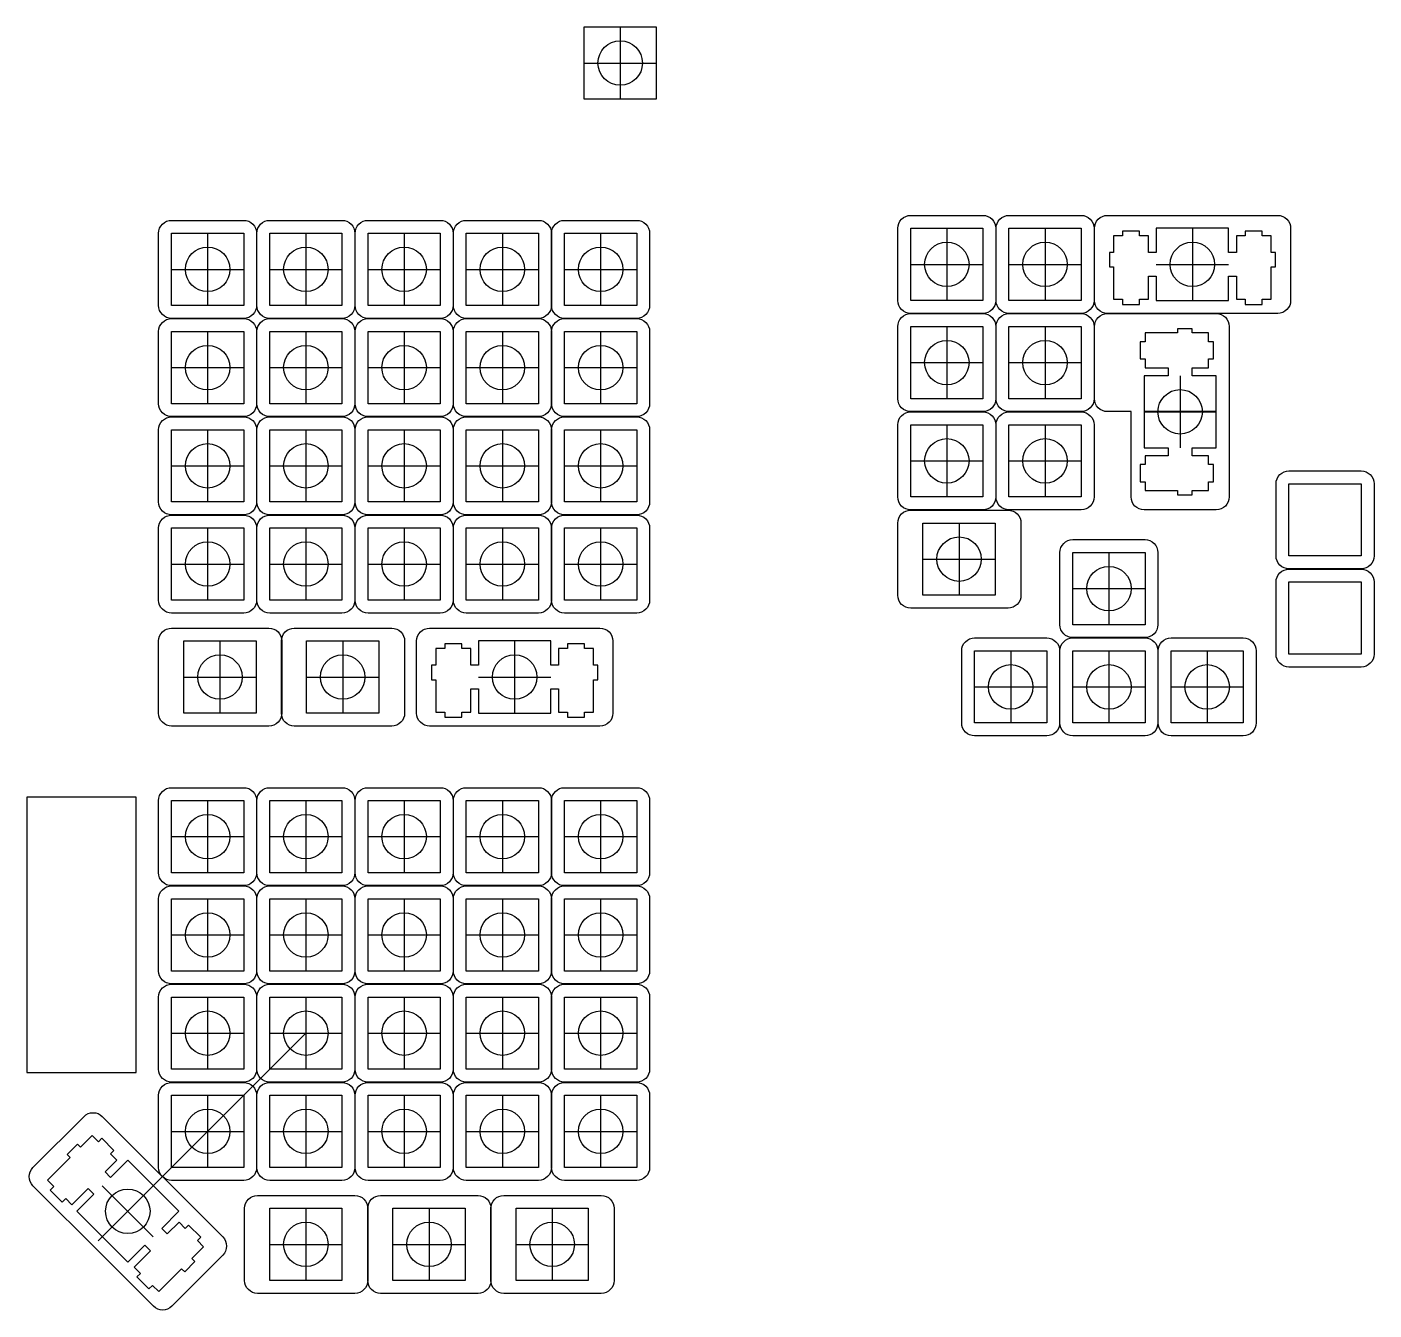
# Model space of a CAD drawing. Header units: millimetres. Extents: x -449 to 264, y -662 to 324.
# Drawn here: x -65 to 196.2, y -461.8 to -213 of the extents above; entities that cross this region are included whole.
import ezdxf

# ---------------------------------------------------------------- set-up
doc = ezdxf.new("R2010")
doc.units = ezdxf.units.MM
doc.layers.get('0').update_dxf_attribs({"color": 4, "lineweight": 25, "true_color": 0x00ffff})
for name, color, linetype, lineweight, true_color in [('keycap', 56, 'Continuous', 25, 0x808000), ('livello 1', 1, 'Continuous', 25, 0xff0000), ('livello 2', 3, 'Continuous', 25, 0x00ff00), ('livello 3', 6, 'Continuous', 25, 0xff00ff)]:
    doc.layers.add(name, color=color, linetype=linetype, lineweight=lineweight, true_color=true_color)

msp = doc.modelspace()

# ---------------------------------------------------------------- linework, layer by layer
at = {"color": 0}
for p, q in [((43, -213), (57, -213)), ((43, -227), (43, -213)), ((57, -213), (57, -227)), ((57, -227), (43, -227)), ((-37, -253), (-23, -253)), ((-37, -267), (-37, -253)), ((-23, -253), (-23, -267)), ((-17.95, -253), (-3.95, -253)), ((-17.95, -267), (-17.95, -253)), ((-3.95, -253), (-3.95, -267)), ((1.1, -253), (15.1, -253)), ((1.1, -267), (1.1, -253)), ((15.1, -253), (15.1, -267)), ((20.15, -253), (34.15, -253)), ((20.15, -267), (20.15, -253)), ((34.15, -253), (34.15, -267)), ((39.2, -253), (53.2, -253)), ((39.2, -267), (39.2, -253)), ((53.2, -253), (53.2, -267)), ((106.33, -252.04), (120.33, -252.04)), ((106.33, -266.04), (106.33, -252.04)), ((120.33, -252.04), (120.33, -266.04)), ((125.38, -252.04), (139.38, -252.04)), ((125.38, -266.04), (125.38, -252.04)), ((139.38, -252.04), (139.38, -266.04)), ((150.7, -252.59), (147.4, -252.59)), ((147.4, -252.59), (147.4, -253.51)), ((150.7, -253.51), (150.7, -252.59)), ((153.95, -252.04), (153.95, -256.74)), ((167.95, -252.04), (153.95, -252.04)), ((167.95, -256.74), (167.95, -252.04)), ((174.5, -252.59), (171.2, -252.59)), ((171.2, -252.59), (171.2, -253.51)), ((174.5, -253.51), (174.5, -252.59)), ((147.4, -253.51), (145.68, -253.51)), ((145.68, -253.51), (145.68, -256.74)), ((152.43, -253.51), (150.7, -253.51)), ((152.43, -256.74), (152.43, -253.51)), ((171.2, -253.51), (169.48, -253.51)), ((169.48, -253.51), (169.48, -256.74)), ((176.23, -253.51), (174.5, -253.51)), ((176.23, -256.74), (176.23, -253.51)), ((145.68, -256.74), (144.85, -256.74)), ((144.85, -256.74), (144.85, -259.54)), ((153.95, -256.74), (152.43, -256.74)), ((169.48, -256.74), (167.95, -256.74)), ((177.05, -256.74), (176.23, -256.74)), ((177.05, -259.54), (177.05, -256.74)), ((144.85, -259.54), (145.68, -259.54)), ((145.68, -259.54), (145.68, -265.81)), ((176.23, -265.81), (176.23, -259.54)), ((176.23, -259.54), (177.05, -259.54)), ((152.43, -265.81), (152.43, -261.34)), ((152.43, -261.34), (153.95, -261.34)), ((153.95, -261.34), (153.95, -266.04)), ((167.95, -266.04), (167.95, -261.34)), ((167.95, -261.34), (169.48, -261.34)), ((169.48, -261.34), (169.48, -265.81)), ((120.33, -266.04), (106.33, -266.04)), ((139.38, -266.04), (125.38, -266.04)), ((145.68, -265.81), (147.4, -265.81)), ((147.4, -265.81), (147.4, -266.79)), ((150.7, -266.79), (150.7, -265.81)), ((150.7, -265.81), (152.43, -265.81)), ((153.95, -266.04), (167.95, -266.04)), ((169.48, -265.81), (171.2, -265.81)), ((171.2, -265.81), (171.2, -266.79)), ((174.5, -266.79), (174.5, -265.81)), ((174.5, -265.81), (176.23, -265.81)), ((-23, -267), (-37, -267)), ((-3.95, -267), (-17.95, -267)), ((15.1, -267), (1.1, -267)), ((34.15, -267), (20.15, -267)), ((53.2, -267), (39.2, -267)), ((147.4, -266.79), (150.7, -266.79)), ((171.2, -266.79), (174.5, -266.79)), ((106.33, -271.09), (120.33, -271.09)), ((106.33, -285.09), (106.33, -271.09)), ((120.33, -271.09), (120.33, -285.09)), ((125.38, -271.09), (139.38, -271.09)), ((125.38, -285.09), (125.38, -271.09)), ((139.38, -271.09), (139.38, -285.09)), ((158.07, -271.52), (158.07, -272.34)), ((160.87, -271.52), (158.07, -271.52)), ((160.87, -272.34), (160.87, -271.52)), ((-37, -272.05), (-23, -272.05)), ((-37, -286.05), (-37, -272.05)), ((-23, -272.05), (-23, -286.05)), ((-17.95, -272.05), (-3.95, -272.05)), ((-17.95, -286.05), (-17.95, -272.05)), ((-3.95, -272.05), (-3.95, -286.05)), ((1.1, -272.05), (15.1, -272.05)), ((1.1, -286.05), (1.1, -272.05)), ((15.1, -272.05), (15.1, -286.05)), ((20.15, -272.05), (34.15, -272.05)), ((20.15, -286.05), (20.15, -272.05)), ((34.15, -272.05), (34.15, -286.05)), ((39.2, -272.05), (53.2, -272.05)), ((39.2, -286.05), (39.2, -272.05)), ((53.2, -272.05), (53.2, -286.05)), ((151.8, -274.07), (150.82, -274.07)), ((150.82, -274.07), (150.82, -277.37)), ((158.07, -272.34), (151.8, -272.34)), ((151.8, -272.34), (151.8, -274.07)), ((164.1, -272.34), (160.87, -272.34)), ((164.1, -274.07), (164.1, -272.34)), ((165.02, -274.07), (164.1, -274.07)), ((165.02, -277.37), (165.02, -274.07)), ((150.82, -277.37), (151.8, -277.37)), ((151.8, -277.37), (151.8, -279.09)), ((151.8, -279.09), (156.27, -279.09)), ((156.27, -279.09), (156.27, -280.62)), ((160.87, -280.62), (160.87, -279.09)), ((160.87, -279.09), (164.1, -279.09)), ((164.1, -279.09), (164.1, -277.37)), ((164.1, -277.37), (165.02, -277.37)), ((156.27, -280.62), (151.57, -280.62)), ((151.57, -280.62), (151.57, -294.62)), ((165.57, -280.62), (160.87, -280.62)), ((165.57, -294.62), (165.57, -280.62)), ((-23, -286.05), (-37, -286.05)), ((-3.95, -286.05), (-17.95, -286.05)), ((15.1, -286.05), (1.1, -286.05)), ((34.15, -286.05), (20.15, -286.05)), ((53.2, -286.05), (39.2, -286.05)), ((120.33, -285.09), (106.33, -285.09)), ((139.38, -285.09), (125.38, -285.09)), ((-37, -291.1), (-23, -291.1)), ((-37, -305.1), (-37, -291.1)), ((-23, -291.1), (-23, -305.1)), ((-17.95, -291.1), (-3.95, -291.1)), ((-17.95, -305.1), (-17.95, -291.1)), ((-3.95, -291.1), (-3.95, -305.1)), ((1.1, -291.1), (15.1, -291.1)), ((1.1, -305.1), (1.1, -291.1)), ((15.1, -291.1), (15.1, -305.1)), ((20.15, -291.1), (34.15, -291.1)), ((20.15, -305.1), (20.15, -291.1)), ((34.15, -291.1), (34.15, -305.1)), ((39.2, -291.1), (53.2, -291.1)), ((39.2, -305.1), (39.2, -291.1)), ((53.2, -291.1), (53.2, -305.1)), ((106.33, -290.14), (120.33, -290.14)), ((106.33, -304.14), (106.33, -290.14)), ((120.33, -290.14), (120.33, -304.14)), ((125.38, -290.14), (139.38, -290.14)), ((125.38, -304.14), (125.38, -290.14)), ((139.38, -290.14), (139.38, -304.14)), ((151.57, -294.62), (156.27, -294.62)), ((156.27, -294.62), (156.27, -296.14)), ((160.87, -296.14), (160.87, -294.62)), ((160.87, -294.62), (165.57, -294.62)), ((156.27, -296.14), (151.8, -296.14)), ((151.8, -296.14), (151.8, -297.87)), ((164.1, -296.14), (160.87, -296.14)), ((164.1, -297.87), (164.1, -296.14)), ((151.8, -297.87), (150.82, -297.87)), ((150.82, -297.87), (150.82, -301.17)), ((165.02, -297.87), (164.1, -297.87)), ((165.02, -301.17), (165.02, -297.87)), ((150.82, -301.17), (151.8, -301.17)), ((151.8, -301.17), (151.8, -302.89)), ((151.8, -302.89), (158.07, -302.89)), ((158.07, -302.89), (158.07, -303.72)), ((160.87, -303.72), (160.87, -302.89)), ((160.87, -302.89), (164.1, -302.89)), ((164.1, -302.89), (164.1, -301.17)), ((164.1, -301.17), (165.02, -301.17)), ((179.67, -301.57), (193.67, -301.57)), ((179.67, -315.57), (179.67, -301.57)), ((193.67, -301.57), (193.67, -315.57)), ((-23, -305.1), (-37, -305.1)), ((-3.95, -305.1), (-17.95, -305.1)), ((15.1, -305.1), (1.1, -305.1)), ((34.15, -305.1), (20.15, -305.1)), ((53.2, -305.1), (39.2, -305.1)), ((120.33, -304.14), (106.33, -304.14)), ((139.38, -304.14), (125.38, -304.14)), ((158.07, -303.72), (160.87, -303.72)), ((-37, -310.15), (-23, -310.15)), ((-37, -324.15), (-37, -310.15)), ((-23, -310.15), (-23, -324.15)), ((-17.95, -310.15), (-3.95, -310.15)), ((-17.95, -324.15), (-17.95, -310.15)), ((-3.95, -310.15), (-3.95, -324.15)), ((1.1, -310.15), (15.1, -310.15)), ((1.1, -324.15), (1.1, -310.15)), ((15.1, -310.15), (15.1, -324.15)), ((20.15, -310.15), (34.15, -310.15)), ((20.15, -324.15), (20.15, -310.15)), ((34.15, -310.15), (34.15, -324.15)), ((39.2, -310.15), (53.2, -310.15)), ((39.2, -324.15), (39.2, -310.15)), ((53.2, -310.15), (53.2, -324.15)), ((108.71, -309.19), (122.71, -309.19)), ((108.71, -323.19), (108.71, -309.19)), ((122.71, -309.19), (122.71, -323.19)), ((137.76, -314.91), (151.76, -314.91)), ((137.76, -328.91), (137.76, -314.91)), ((151.76, -314.91), (151.76, -328.91)), ((193.67, -315.57), (179.67, -315.57)), ((179.67, -320.62), (193.67, -320.62)), ((179.67, -334.62), (179.67, -320.62)), ((193.67, -320.62), (193.67, -334.62)), ((122.71, -323.19), (108.71, -323.19)), ((-23, -324.15), (-37, -324.15)), ((-3.95, -324.15), (-17.95, -324.15)), ((15.1, -324.15), (1.1, -324.15)), ((34.15, -324.15), (20.15, -324.15)), ((53.2, -324.15), (39.2, -324.15)), ((151.76, -328.91), (137.76, -328.91)), ((-34.62, -332.06), (-20.62, -332.06)), ((-34.62, -346.06), (-34.62, -332.06)), ((-20.62, -332.06), (-20.62, -346.06)), ((-10.81, -332.06), (3.2, -332.06)), ((-10.81, -346.06), (-10.81, -332.06)), ((3.2, -332.06), (3.2, -346.06)), ((15.98, -333.53), (14.26, -333.53)), ((14.26, -333.53), (14.26, -336.76)), ((19.28, -332.61), (15.98, -332.61)), ((15.98, -332.61), (15.98, -333.53)), ((19.28, -333.53), (19.28, -332.61)), ((21.01, -333.53), (19.28, -333.53)), ((21.01, -336.76), (21.01, -333.53)), ((22.53, -332.06), (22.53, -336.76)), ((36.53, -332.06), (22.53, -332.06)), ((36.53, -336.76), (36.53, -332.06)), ((39.78, -333.53), (38.06, -333.53)), ((38.06, -333.53), (38.06, -336.76)), ((43.08, -332.61), (39.78, -332.61)), ((39.78, -332.61), (39.78, -333.53)), ((43.08, -333.53), (43.08, -332.61)), ((44.81, -333.53), (43.08, -333.53)), ((44.81, -336.76), (44.81, -333.53)), ((118.71, -333.96), (132.71, -333.96)), ((118.71, -347.96), (118.71, -333.96)), ((132.71, -333.96), (132.71, -347.96)), ((137.76, -333.96), (151.76, -333.96)), ((137.76, -347.96), (137.76, -333.96)), ((151.76, -333.96), (151.76, -347.96)), ((156.81, -333.96), (170.81, -333.96)), ((156.81, -347.96), (156.81, -333.96)), ((170.81, -333.96), (170.81, -347.96)), ((14.26, -336.76), (13.43, -336.76)), ((13.43, -336.76), (13.43, -339.56)), ((22.53, -336.76), (21.01, -336.76)), ((38.06, -336.76), (36.53, -336.76)), ((45.63, -336.76), (44.81, -336.76)), ((45.63, -339.56), (45.63, -336.76)), ((193.67, -334.62), (179.67, -334.62)), ((13.43, -339.56), (14.26, -339.56)), ((14.26, -339.56), (14.26, -345.83)), ((44.81, -345.83), (44.81, -339.56)), ((44.81, -339.56), (45.63, -339.56)), ((21.01, -345.83), (21.01, -341.36)), ((21.01, -341.36), (22.53, -341.36)), ((22.53, -341.36), (22.53, -346.06)), ((36.53, -346.06), (36.53, -341.36)), ((36.53, -341.36), (38.06, -341.36)), ((38.06, -341.36), (38.06, -345.83)), ((-20.62, -346.06), (-34.62, -346.06)), ((3.2, -346.06), (-10.81, -346.06)), ((14.26, -345.83), (15.98, -345.83)), ((15.98, -345.83), (15.98, -346.81)), ((15.98, -346.81), (19.28, -346.81)), ((19.28, -346.81), (19.28, -345.83)), ((19.28, -345.83), (21.01, -345.83)), ((22.53, -346.06), (36.53, -346.06)), ((38.06, -345.83), (39.78, -345.83)), ((39.78, -345.83), (39.78, -346.81)), ((39.78, -346.81), (43.08, -346.81)), ((43.08, -346.81), (43.08, -345.83)), ((43.08, -345.83), (44.81, -345.83)), ((132.71, -347.96), (118.71, -347.96)), ((151.76, -347.96), (137.76, -347.96)), ((170.81, -347.96), (156.81, -347.96)), ((-37, -363), (-23, -363)), ((-37, -377), (-37, -363)), ((-23, -363), (-23, -377)), ((-17.95, -363), (-3.95, -363)), ((-17.95, -377), (-17.95, -363)), ((-3.95, -363), (-3.95, -377)), ((1.1, -363), (15.1, -363)), ((1.1, -377), (1.1, -363)), ((15.1, -363), (15.1, -377)), ((20.15, -363), (34.15, -363)), ((20.15, -377), (20.15, -363)), ((34.15, -363), (34.15, -377)), ((39.2, -363), (53.2, -363)), ((39.2, -377), (39.2, -363)), ((53.2, -363), (53.2, -377)), ((-23, -377), (-37, -377)), ((-3.95, -377), (-17.95, -377)), ((15.1, -377), (1.1, -377)), ((34.15, -377), (20.15, -377)), ((53.2, -377), (39.2, -377)), ((-37, -382.05), (-23, -382.05)), ((-37, -396.05), (-37, -382.05)), ((-23, -382.05), (-23, -396.05)), ((-17.95, -382.05), (-3.95, -382.05)), ((-17.95, -396.05), (-17.95, -382.05)), ((-3.95, -382.05), (-3.95, -396.05)), ((1.1, -382.05), (15.1, -382.05)), ((1.1, -396.05), (1.1, -382.05)), ((15.1, -382.05), (15.1, -396.05)), ((20.15, -382.05), (34.15, -382.05)), ((20.15, -396.05), (20.15, -382.05)), ((34.15, -382.05), (34.15, -396.05)), ((39.2, -382.05), (53.2, -382.05)), ((39.2, -396.05), (39.2, -382.05)), ((53.2, -382.05), (53.2, -396.05)), ((-23, -396.05), (-37, -396.05)), ((-3.95, -396.05), (-17.95, -396.05)), ((15.1, -396.05), (1.1, -396.05)), ((34.15, -396.05), (20.15, -396.05)), ((53.2, -396.05), (39.2, -396.05)), ((-37, -401.1), (-23, -401.1)), ((-37, -415.1), (-37, -401.1)), ((-23, -401.1), (-23, -415.1)), ((-17.95, -401.1), (-3.95, -401.1)), ((-17.95, -415.1), (-17.95, -401.1)), ((-3.95, -401.1), (-3.95, -415.1)), ((1.1, -401.1), (15.1, -401.1)), ((1.1, -415.1), (1.1, -401.1)), ((15.1, -401.1), (15.1, -415.1)), ((20.15, -401.1), (34.15, -401.1)), ((20.15, -415.1), (20.15, -401.1)), ((34.15, -401.1), (34.15, -415.1)), ((39.2, -401.1), (53.2, -401.1)), ((39.2, -415.1), (39.2, -401.1)), ((53.2, -401.1), (53.2, -415.1)), ((-23, -415.1), (-37, -415.1)), ((-3.95, -415.1), (-17.95, -415.1)), ((15.1, -415.1), (1.1, -415.1)), ((34.15, -415.1), (20.15, -415.1)), ((53.2, -415.1), (39.2, -415.1)), ((-37, -420.15), (-23, -420.15)), ((-37, -434.15), (-37, -420.15)), ((-23, -420.15), (-23, -434.15)), ((-17.95, -420.15), (-3.95, -420.15)), ((-17.95, -434.15), (-17.95, -420.15)), ((-3.95, -420.15), (-3.95, -434.15)), ((1.1, -420.15), (15.1, -420.15)), ((1.1, -434.15), (1.1, -420.15)), ((15.1, -420.15), (15.1, -434.15)), ((20.15, -420.15), (34.15, -420.15)), ((20.15, -434.15), (20.15, -420.15)), ((34.15, -420.15), (34.15, -434.15)), ((39.2, -420.15), (53.2, -420.15)), ((39.2, -434.15), (39.2, -420.15)), ((53.2, -420.15), (53.2, -434.15)), ((-52.37, -427.92), (-54.66, -430.21)), ((-51.16, -429.14), (-52.37, -427.92)), ((-55.24, -429.62), (-57.22, -431.6)), ((-54.66, -430.21), (-55.24, -429.62)), ((-50.51, -428.49), (-51.16, -429.14)), ((-48.17, -430.83), (-50.51, -428.49)), ((-48.82, -431.48), (-48.17, -430.83)), ((-56.64, -432.19), (-61.07, -436.62)), ((-57.22, -431.6), (-56.64, -432.19)), ((-49.89, -434.98), (-47.6, -432.7)), ((-47.6, -432.7), (-48.82, -431.48)), ((-45.48, -432.74), (-48.81, -436.06)), ((-35.59, -442.64), (-45.48, -432.74)), ((-48.81, -436.06), (-49.89, -434.98)), ((-23, -434.15), (-37, -434.15)), ((-3.95, -434.15), (-17.95, -434.15)), ((15.1, -434.15), (1.1, -434.15)), ((34.15, -434.15), (20.15, -434.15)), ((53.2, -434.15), (39.2, -434.15)), ((-61.07, -436.62), (-59.85, -437.84)), ((-59.85, -437.84), (-60.55, -438.53)), ((-60.55, -438.53), (-58.21, -440.87)), ((-56.3, -441.39), (-53.14, -438.23)), ((-53.14, -438.23), (-52.06, -439.31)), ((-58.21, -440.87), (-57.52, -440.17)), ((-57.52, -440.17), (-56.3, -441.39)), ((-52.06, -439.31), (-55.38, -442.63)), ((-55.38, -442.63), (-45.48, -452.53)), ((-38.91, -445.96), (-35.59, -442.64)), ((-17.95, -442.06), (-3.95, -442.06)), ((-17.95, -456.06), (-17.95, -442.06)), ((-3.95, -442.06), (-3.95, -456.06)), ((5.93, -442.06), (19.93, -442.06)), ((5.93, -456.06), (5.93, -442.06)), ((19.93, -442.06), (19.93, -456.06)), ((29.81, -442.06), (43.81, -442.06)), ((29.81, -456.06), (29.81, -442.06)), ((43.81, -442.06), (43.81, -456.06)), ((-37.83, -447.04), (-38.91, -445.96)), ((-35.55, -444.75), (-37.83, -447.04)), ((-34.33, -445.97), (-35.55, -444.75)), ((-33.68, -445.32), (-34.33, -445.97)), ((-31.34, -447.66), (-33.68, -445.32)), ((-45.48, -452.53), (-42.16, -449.21)), ((-42.16, -449.21), (-41.08, -450.29)), ((-31.99, -448.31), (-31.34, -447.66)), ((-30.77, -449.53), (-31.99, -448.31)), ((-41.08, -450.29), (-44.24, -453.45)), ((-33.06, -451.81), (-30.77, -449.53)), ((-32.47, -452.39), (-33.06, -451.81)), ((-44.24, -453.45), (-43.02, -454.67)), ((-39.47, -458.22), (-35.04, -453.79)), ((-35.04, -453.79), (-34.45, -454.37)), ((-34.45, -454.37), (-32.47, -452.39)), ((-43.02, -454.67), (-43.72, -455.36)), ((-43.72, -455.36), (-41.38, -457.7)), ((-41.38, -457.7), (-40.69, -457)), ((-40.69, -457), (-39.47, -458.22)), ((-3.95, -456.06), (-17.95, -456.06)), ((19.93, -456.06), (5.93, -456.06)), ((43.81, -456.06), (29.81, -456.06))]:
    msp.add_line(p, q, dxfattribs=at)
at = {"flags": 128}
msp.add_lwpolyline([(-10.95, -408.1), (-51.21, -448.36)], dxfattribs=at)
at = {"layer": 'keycap', "flags": 128}
for points in [[(-23, -250.5, -0.414214), (-20.5, -253), (-20.5, -267, -0.414214), (-23, -269.5), (-37, -269.5, -0.414214), (-39.5, -267), (-39.5, -253, -0.414214), (-37, -250.5)], [(-3.95, -250.5, -0.414214), (-1.45, -253), (-1.45, -267, -0.414214), (-3.95, -269.5), (-17.95, -269.5, -0.414214), (-20.45, -267), (-20.45, -253, -0.414214), (-17.95, -250.5)], [(15.1, -250.5, -0.414214), (17.6, -253), (17.6, -267, -0.414214), (15.1, -269.5), (1.1, -269.5, -0.414214), (-1.4, -267), (-1.4, -253, -0.414214), (1.1, -250.5)], [(34.15, -250.5, -0.414214), (36.65, -253), (36.65, -267, -0.414214), (34.15, -269.5), (20.15, -269.5, -0.414214), (17.65, -267), (17.65, -253, -0.414214), (20.15, -250.5)], [(53.2, -250.5, -0.414214), (55.7, -253), (55.7, -267, -0.414214), (53.2, -269.5), (39.2, -269.5, -0.414214), (36.7, -267), (36.7, -253, -0.414214), (39.2, -250.5)], [(120.33, -249.54, -0.414214), (122.83, -252.04), (122.83, -266.04, -0.414214), (120.33, -268.54), (106.33, -268.54, -0.414214), (103.83, -266.04), (103.83, -252.04, -0.414214), (106.33, -249.54)], [(139.38, -249.54, -0.414214), (141.88, -252.04), (141.88, -266.04, -0.414214), (139.38, -268.54), (125.38, -268.54, -0.414214), (122.88, -266.04), (122.88, -252.04, -0.414214), (125.38, -249.54)], [(103.83, -271.09, -0.414214), (106.33, -268.59), (120.33, -268.59, -0.414214), (122.83, -271.09), (122.83, -285.09, -0.414214), (120.33, -287.59), (106.33, -287.59, -0.414214), (103.83, -285.09)], [(122.88, -271.09, -0.414214), (125.38, -268.59), (139.38, -268.59, -0.414214), (141.88, -271.09), (141.88, -285.09, -0.414214), (139.38, -287.59), (125.38, -287.59, -0.414214), (122.88, -285.09)], [(-20.5, -286.05, -0.414214), (-23, -288.55), (-37, -288.55, -0.414214), (-39.5, -286.05), (-39.5, -272.05, -0.414214), (-37, -269.55), (-23, -269.55, -0.414214), (-20.5, -272.05)], [(-20.45, -272.05, -0.414214), (-17.95, -269.55), (-3.95, -269.55, -0.414214), (-1.45, -272.05), (-1.45, -286.05, -0.414214), (-3.95, -288.55), (-17.95, -288.55, -0.414214), (-20.45, -286.05)], [(1.1, -288.55, -0.414214), (-1.4, -286.05), (-1.4, -272.05, -0.414214), (1.1, -269.55), (15.1, -269.55, -0.414214), (17.6, -272.05), (17.6, -286.05, -0.414214), (15.1, -288.55)], [(20.15, -288.55, -0.414214), (17.65, -286.05), (17.65, -272.05, -0.414214), (20.15, -269.55), (34.15, -269.55, -0.414214), (36.65, -272.05), (36.65, -286.05, -0.414214), (34.15, -288.55)], [(55.7, -286.05, -0.414214), (53.2, -288.55), (39.2, -288.55, -0.414214), (36.7, -286.05), (36.7, -272.05, -0.414214), (39.2, -269.55), (53.2, -269.55, -0.414214), (55.7, -272.05)], [(-20.5, -305.1, -0.414214), (-23, -307.6), (-37, -307.6, -0.414214), (-39.5, -305.1), (-39.5, -291.1, -0.414214), (-37, -288.6), (-23, -288.6, -0.414214), (-20.5, -291.1)], [(-3.95, -288.6, -0.414214), (-1.45, -291.1), (-1.45, -305.1, -0.414214), (-3.95, -307.6), (-17.95, -307.6, -0.414214), (-20.45, -305.1), (-20.45, -291.1, -0.414214), (-17.95, -288.6)], [(-1.4, -291.1, -0.414214), (1.1, -288.6), (15.1, -288.6, -0.414214), (17.6, -291.1), (17.6, -305.1, -0.414214), (15.1, -307.6), (1.1, -307.6, -0.414214), (-1.4, -305.1)], [(17.65, -291.1, -0.414214), (20.15, -288.6), (34.15, -288.6, -0.414214), (36.65, -291.1), (36.65, -305.1, -0.414214), (34.15, -307.6), (20.15, -307.6, -0.414214), (17.65, -305.1)], [(36.7, -291.1, -0.414214), (39.2, -288.6), (53.2, -288.6, -0.414214), (55.7, -291.1), (55.7, -305.1, -0.414214), (53.2, -307.6), (39.2, -307.6, -0.414214), (36.7, -305.1)], [(103.83, -290.14, -0.414214), (106.33, -287.64), (120.33, -287.64, -0.414214), (122.83, -290.14), (122.83, -304.14, -0.414214), (120.33, -306.64), (106.33, -306.64, -0.414214), (103.83, -304.14)], [(122.88, -290.14, -0.414214), (125.38, -287.64), (139.38, -287.64, -0.414214), (141.88, -290.14), (141.88, -304.14, -0.414214), (139.38, -306.64), (125.38, -306.64, -0.414214), (122.88, -304.14)], [(196.17, -315.57, -0.414214), (193.67, -318.07), (179.67, -318.07, -0.414214), (177.17, -315.57), (177.17, -301.57, -0.414214), (179.67, -299.07), (193.67, -299.07, -0.414214), (196.17, -301.57)], [(-20.5, -324.15, -0.414214), (-23, -326.65), (-37, -326.65, -0.414214), (-39.5, -324.15), (-39.5, -310.15, -0.414214), (-37, -307.65), (-23, -307.65, -0.414214), (-20.5, -310.15)], [(-20.45, -310.15, -0.414214), (-17.95, -307.65), (-3.95, -307.65, -0.414214), (-1.45, -310.15), (-1.45, -324.15, -0.414214), (-3.95, -326.65), (-17.95, -326.65, -0.414214), (-20.45, -324.15)], [(-1.4, -310.15, -0.414214), (1.1, -307.65), (15.1, -307.65, -0.414214), (17.6, -310.15), (17.6, -324.15, -0.414214), (15.1, -326.65), (1.1, -326.65, -0.414214), (-1.4, -324.15)], [(17.65, -310.15, -0.414214), (20.15, -307.65), (34.15, -307.65, -0.414214), (36.65, -310.15), (36.65, -324.15, -0.414214), (34.15, -326.65), (20.15, -326.65, -0.414214), (17.65, -324.15)], [(36.7, -310.15, -0.414214), (39.2, -307.65), (53.2, -307.65, -0.414214), (55.7, -310.15), (55.7, -324.15, -0.414214), (53.2, -326.65), (39.2, -326.65, -0.414214), (36.7, -324.15)], [(154.26, -328.91, -0.414214), (151.76, -331.41), (137.76, -331.41, -0.414214), (135.26, -328.91), (135.26, -314.91, -0.414214), (137.76, -312.41), (151.76, -312.41, -0.414214), (154.26, -314.91)], [(196.17, -334.62, -0.414214), (193.67, -337.12), (179.67, -337.12, -0.414214), (177.17, -334.62), (177.17, -320.62, -0.414214), (179.67, -318.12), (193.67, -318.12, -0.414214), (196.17, -320.62)], [(135.21, -347.96, -0.414214), (132.71, -350.46), (118.71, -350.46, -0.414214), (116.21, -347.96), (116.21, -333.96, -0.414214), (118.71, -331.46), (132.71, -331.46, -0.414214), (135.21, -333.96)], [(154.26, -347.96, -0.414214), (151.76, -350.46), (137.76, -350.46, -0.414214), (135.26, -347.96), (135.26, -333.96, -0.414214), (137.76, -331.46), (151.76, -331.46, -0.414214), (154.26, -333.96)], [(170.81, -331.46, -0.414214), (173.31, -333.96), (173.31, -347.96, -0.414214), (170.81, -350.46), (156.81, -350.46, -0.414214), (154.31, -347.96), (154.31, -333.96, -0.414214), (156.81, -331.46)], [(-23, -360.5, -0.414214), (-20.5, -363), (-20.5, -377, -0.414214), (-23, -379.5), (-37, -379.5, -0.414214), (-39.5, -377), (-39.5, -363, -0.414214), (-37, -360.5)], [(-3.95, -360.5, -0.414214), (-1.45, -363), (-1.45, -377, -0.414214), (-3.95, -379.5), (-17.95, -379.5, -0.414214), (-20.45, -377), (-20.45, -363, -0.414214), (-17.95, -360.5)], [(15.1, -360.5, -0.414214), (17.6, -363), (17.6, -377, -0.414214), (15.1, -379.5), (1.1, -379.5, -0.414214), (-1.4, -377), (-1.4, -363, -0.414214), (1.1, -360.5)], [(34.15, -360.5, -0.414214), (36.65, -363), (36.65, -377, -0.414214), (34.15, -379.5), (20.15, -379.5, -0.414214), (17.65, -377), (17.65, -363, -0.414214), (20.15, -360.5)], [(53.2, -360.5, -0.414214), (55.7, -363), (55.7, -377, -0.414214), (53.2, -379.5), (39.2, -379.5, -0.414214), (36.7, -377), (36.7, -363, -0.414214), (39.2, -360.5)], [(-20.5, -396.05, -0.414214), (-23, -398.55), (-37, -398.55, -0.414214), (-39.5, -396.05), (-39.5, -382.05, -0.414214), (-37, -379.55), (-23, -379.55, -0.414214), (-20.5, -382.05)], [(-20.45, -382.05, -0.414214), (-17.95, -379.55), (-3.95, -379.55, -0.414214), (-1.45, -382.05), (-1.45, -396.05, -0.414214), (-3.95, -398.55), (-17.95, -398.55, -0.414214), (-20.45, -396.05)], [(1.1, -398.55, -0.414214), (-1.4, -396.05), (-1.4, -382.05, -0.414214), (1.1, -379.55), (15.1, -379.55, -0.414214), (17.6, -382.05), (17.6, -396.05, -0.414214), (15.1, -398.55)], [(20.15, -398.55, -0.414214), (17.65, -396.05), (17.65, -382.05, -0.414214), (20.15, -379.55), (34.15, -379.55, -0.414214), (36.65, -382.05), (36.65, -396.05, -0.414214), (34.15, -398.55)], [(55.7, -396.05, -0.414214), (53.2, -398.55), (39.2, -398.55, -0.414214), (36.7, -396.05), (36.7, -382.05, -0.414214), (39.2, -379.55), (53.2, -379.55, -0.414214), (55.7, -382.05)], [(-20.5, -415.1, -0.414214), (-23, -417.6), (-37, -417.6, -0.414214), (-39.5, -415.1), (-39.5, -401.1, -0.414214), (-37, -398.6), (-23, -398.6, -0.414214), (-20.5, -401.1)], [(-3.95, -398.6, -0.414214), (-1.45, -401.1), (-1.45, -415.1, -0.414214), (-3.95, -417.6), (-17.95, -417.6, -0.414214), (-20.45, -415.1), (-20.45, -401.1, -0.414214), (-17.95, -398.6)], [(-1.4, -401.1, -0.414214), (1.1, -398.6), (15.1, -398.6, -0.414214), (17.6, -401.1), (17.6, -415.1, -0.414214), (15.1, -417.6), (1.1, -417.6, -0.414214), (-1.4, -415.1)], [(17.65, -401.1, -0.414214), (20.15, -398.6), (34.15, -398.6, -0.414214), (36.65, -401.1), (36.65, -415.1, -0.414214), (34.15, -417.6), (20.15, -417.6, -0.414214), (17.65, -415.1)], [(36.7, -401.1, -0.414214), (39.2, -398.6), (53.2, -398.6, -0.414214), (55.7, -401.1), (55.7, -415.1, -0.414214), (53.2, -417.6), (39.2, -417.6, -0.414214), (36.7, -415.1)], [(-20.5, -434.15, -0.414214), (-23, -436.65), (-37, -436.65, -0.414214), (-39.5, -434.15), (-39.5, -420.15, -0.414214), (-37, -417.65), (-23, -417.65, -0.414214), (-20.5, -420.15)], [(-20.45, -420.15, -0.414214), (-17.95, -417.65), (-3.95, -417.65, -0.414214), (-1.45, -420.15), (-1.45, -434.15, -0.414214), (-3.95, -436.65), (-17.95, -436.65, -0.414214), (-20.45, -434.15)], [(-1.4, -420.15, -0.414214), (1.1, -417.65), (15.1, -417.65, -0.414214), (17.6, -420.15), (17.6, -434.15, -0.414214), (15.1, -436.65), (1.1, -436.65, -0.414214), (-1.4, -434.15)], [(17.65, -420.15, -0.414214), (20.15, -417.65), (34.15, -417.65, -0.414214), (36.65, -420.15), (36.65, -434.15, -0.414214), (34.15, -436.65), (20.15, -436.65, -0.414214), (17.65, -434.15)], [(36.7, -420.15, -0.414214), (39.2, -417.65), (53.2, -417.65, -0.414214), (55.7, -420.15), (55.7, -434.15, -0.414214), (53.2, -436.65), (39.2, -436.65, -0.414214), (36.7, -434.15)]]:
    msp.add_lwpolyline(points, format="xyb", close=True, dxfattribs=at)
for points in [[(164.16, -268.54), (144.45, -268.54, -0.414214), (141.95, -266.04), (141.95, -252.04, -0.414214), (144.45, -249.54)], [(144.45, -249.54), (177.5, -249.54, -0.414214), (180, -252.04), (180, -266.04, -0.414214), (177.5, -268.54), (164.16, -268.54)], [(149.07, -287.59), (144.45, -287.59, -0.414214), (141.95, -285.09), (141.95, -271.09, -0.414214), (144.45, -268.59)], [(151.22, -268.59, -0.035506), (151.57, -268.57), (165.57, -268.57, -0.414214), (168.07, -271.07), (168.07, -284.41)], [(168.07, -284.41), (168.07, -304.12, -0.414214), (165.57, -306.62), (151.57, -306.62, -0.414214), (149.07, -304.12)], [(120.33, -325.69), (106.33, -325.69, -0.414214), (103.83, -323.19), (103.83, -309.19, -0.414214), (106.33, -306.69), (120.33, -306.69)], [(111.21, -306.69), (125.21, -306.69, -0.414214), (127.71, -309.19), (127.71, -323.19, -0.414214), (125.21, -325.69), (111.21, -325.69, -0.414214)], [(-23, -348.56), (-37, -348.56, -0.414214), (-39.5, -346.06), (-39.5, -332.06, -0.414214), (-37, -329.56), (-23, -329.56)], [(-32.12, -329.56), (-18.12, -329.56, -0.414214), (-15.62, -332.06), (-15.62, -346.06, -0.414214), (-18.12, -348.56), (-32.12, -348.56, -0.414214)], [(0.81, -348.56), (-13.19, -348.56, -0.414214), (-15.69, -346.06), (-15.69, -332.06, -0.414214), (-13.19, -329.56), (0.81, -329.56)], [(-8.3, -329.56), (5.7, -329.56, -0.414214), (8.2, -332.06), (8.2, -346.06, -0.414214), (5.7, -348.56), (-8.3, -348.56, -0.414214)], [(32.74, -348.56), (13.03, -348.56, -0.414214), (10.53, -346.06), (10.53, -332.06, -0.414214), (13.03, -329.56)], [(13.03, -329.56), (46.08, -329.56, -0.414214), (48.58, -332.06), (48.58, -346.06, -0.414214), (46.08, -348.56), (32.74, -348.56)], [(-50.4, -451.16), (-63.87, -437.69, -0.414214), (-63.87, -434.15), (-53.97, -424.25, -0.414214), (-50.43, -424.25)], [(-50.43, -424.25), (-27.06, -447.62, -0.414214), (-27.06, -451.16), (-36.96, -461.06, -0.414214), (-40.5, -461.06), (-49.94, -451.62)], [(-6.33, -458.56), (-20.33, -458.56, -0.414214), (-22.83, -456.06), (-22.83, -442.06, -0.414214), (-20.33, -439.56), (-6.33, -439.56)], [(-15.45, -439.56), (-1.45, -439.56, -0.414214), (1.05, -442.06), (1.05, -456.06, -0.414214), (-1.45, -458.56), (-15.45, -458.56, -0.414214)], [(17.55, -458.56), (3.55, -458.56, -0.414214), (1.05, -456.06), (1.05, -442.06, -0.414214), (3.55, -439.56), (17.55, -439.56)], [(8.43, -439.56), (22.43, -439.56, -0.414214), (24.93, -442.06), (24.93, -456.06, -0.414214), (22.43, -458.56), (8.43, -458.56, -0.414214)], [(41.43, -458.56), (27.43, -458.56, -0.414214), (24.93, -456.06), (24.93, -442.06, -0.414214), (27.43, -439.56), (41.43, -439.56)], [(32.31, -439.56), (46.31, -439.56, -0.414214), (48.81, -442.06), (48.81, -456.06, -0.414214), (46.31, -458.56), (32.31, -458.56, -0.414214)]]:
    msp.add_lwpolyline(points, format="xyb", dxfattribs=at)
for points in [[(144.45, -268.59), (165.93, -268.59)], [(149.07, -304.12), (149.07, -287.59)], [(164.16, -287.59), (151.57, -287.59)], [(165.57, -287.59), (164.16, -287.59)], [(-40.53, -437.69), (-50.43, -447.58)], [(-49.94, -451.62), (-50.4, -451.16)]]:
    msp.add_lwpolyline(points, dxfattribs=at)
at = {"layer": 'livello 1', "flags": 128}
for points in [[(50, -213), (50, -227)], [(43, -220), (57, -220)], [(-30, -253), (-30, -267)], [(-10.95, -253), (-10.95, -267)], [(8.1, -253), (8.1, -267)], [(27.15, -253), (27.15, -267)], [(46.2, -253), (46.2, -267)], [(113.33, -252.04), (113.33, -266.04)], [(132.38, -252.04), (132.38, -266.04)], [(160.95, -252.04), (160.95, -266.04)], [(-37, -260), (-23, -260)], [(-17.95, -260), (-3.95, -260)], [(1.1, -260), (15.1, -260)], [(20.15, -260), (34.15, -260)], [(39.2, -260), (53.2, -260)], [(106.33, -259.04), (120.33, -259.04)], [(125.38, -259.04), (139.38, -259.04)], [(153.95, -259.04), (167.95, -259.04)], [(113.33, -271.09), (113.33, -285.09)], [(132.38, -271.09), (132.38, -285.09)], [(-30, -272.05), (-30, -286.05)], [(-10.95, -272.05), (-10.95, -286.05)], [(8.1, -272.05), (8.1, -286.05)], [(27.15, -272.05), (27.15, -286.05)], [(46.2, -272.05), (46.2, -286.05)], [(-37, -279.05), (-23, -279.05)], [(-17.95, -279.05), (-3.95, -279.05)], [(1.1, -279.05), (15.1, -279.05)], [(20.15, -279.05), (34.15, -279.05)], [(39.2, -279.05), (53.2, -279.05)], [(106.33, -278.09), (120.33, -278.09)], [(125.38, -278.09), (139.38, -278.09)], [(158.57, -280.62), (158.57, -294.62)], [(151.57, -287.62), (165.57, -287.62)], [(-30, -291.1), (-30, -305.1)], [(-10.95, -291.1), (-10.95, -305.1)], [(8.1, -291.1), (8.1, -305.1)], [(27.15, -291.1), (27.15, -305.1)], [(46.2, -291.1), (46.2, -305.1)], [(113.33, -290.14), (113.33, -304.14)], [(132.38, -290.14), (132.38, -304.14)], [(106.33, -297.14), (120.33, -297.14)], [(125.38, -297.14), (139.38, -297.14)], [(-37, -298.1), (-23, -298.1)], [(-17.95, -298.1), (-3.95, -298.1)], [(1.1, -298.1), (15.1, -298.1)], [(20.15, -298.1), (34.15, -298.1)], [(39.2, -298.1), (53.2, -298.1)], [(-30, -310.15), (-30, -324.15)], [(-10.95, -310.15), (-10.95, -324.15)], [(8.1, -310.15), (8.1, -324.15)], [(27.15, -310.15), (27.15, -324.15)], [(46.2, -310.15), (46.2, -324.15)], [(115.71, -309.19), (115.71, -323.19)], [(144.76, -314.91), (144.76, -328.91)], [(-37, -317.15), (-23, -317.15)], [(-17.95, -317.15), (-3.95, -317.15)], [(1.1, -317.15), (15.1, -317.15)], [(20.15, -317.15), (34.15, -317.15)], [(39.2, -317.15), (53.2, -317.15)], [(108.71, -316.19), (122.71, -316.19)], [(137.76, -321.91), (151.76, -321.91)], [(-27.62, -332.06), (-27.62, -346.06)], [(-3.81, -332.06), (-3.81, -346.06)], [(29.53, -332.06), (29.53, -346.06)], [(125.71, -333.96), (125.71, -347.96)], [(144.76, -333.96), (144.76, -347.96)], [(163.81, -333.96), (163.81, -347.96)], [(-34.62, -339.06), (-20.62, -339.06)], [(-10.8, -339.06), (3.19, -339.06)], [(22.53, -339.06), (36.53, -339.06)], [(118.71, -340.96), (132.71, -340.96)], [(137.76, -340.96), (151.76, -340.96)], [(156.81, -340.96), (170.81, -340.96)], [(-30, -363), (-30, -377)], [(-10.95, -363), (-10.95, -377)], [(8.1, -363), (8.1, -377)], [(27.15, -363), (27.15, -377)], [(46.2, -363), (46.2, -377)], [(-37, -370), (-23, -370)], [(-17.95, -370), (-3.95, -370)], [(1.1, -370), (15.1, -370)], [(20.15, -370), (34.15, -370)], [(39.2, -370), (53.2, -370)], [(-30, -382.05), (-30, -396.05)], [(-10.95, -382.05), (-10.95, -396.05)], [(8.1, -382.05), (8.1, -396.05)], [(27.15, -382.05), (27.15, -396.05)], [(46.2, -382.05), (46.2, -396.05)], [(-37, -389.05), (-23, -389.05)], [(-17.95, -389.05), (-3.95, -389.05)], [(1.1, -389.05), (15.1, -389.05)], [(20.15, -389.05), (34.15, -389.05)], [(39.2, -389.05), (53.2, -389.05)], [(-30, -401.1), (-30, -415.1)], [(-10.95, -401.1), (-10.95, -415.1)], [(8.1, -401.1), (8.1, -415.1)], [(27.15, -401.1), (27.15, -415.1)], [(46.2, -401.1), (46.2, -415.1)], [(-37, -408.1), (-23, -408.1)], [(-17.95, -408.1), (-3.95, -408.1)], [(1.1, -408.1), (15.1, -408.1)], [(20.15, -408.1), (34.15, -408.1)], [(39.2, -408.1), (53.2, -408.1)], [(-30, -420.15), (-30, -434.15)], [(-10.95, -420.15), (-10.95, -434.15)], [(8.1, -420.15), (8.1, -434.15)], [(27.15, -420.15), (27.15, -434.15)], [(46.2, -420.15), (46.2, -434.15)], [(-37, -427.15), (-23, -427.15)], [(-17.95, -427.15), (-3.95, -427.15)], [(1.1, -427.15), (15.1, -427.15)], [(20.15, -427.15), (34.15, -427.15)], [(39.2, -427.15), (53.2, -427.15)], [(-50.43, -437.69), (-40.54, -447.58)], [(-40.53, -437.69), (-50.43, -447.58)], [(-10.95, -442.06), (-10.95, -456.06)], [(12.93, -442.06), (12.93, -456.06)], [(36.81, -442.06), (36.81, -456.06)], [(-17.95, -449.06), (-3.95, -449.06)], [(5.93, -449.06), (19.93, -449.06)], [(29.81, -449.06), (43.81, -449.06)]]:
    msp.add_lwpolyline(points, dxfattribs=at)
at = {"layer": 'livello 2'}
for centre in [(50, -220), (-30, -260), (-10.95, -260), (8.1, -260), (27.15, -260), (46.2, -260), (113.33, -259.04), (132.38, -259.04), (160.95, -259.04), (113.33, -278.09), (132.38, -278.09), (-30, -279.05), (-10.95, -279.05), (8.1, -279.05), (27.15, -279.05), (46.2, -279.05), (158.57, -287.62), (-30, -298.1), (-10.95, -298.1), (8.1, -298.1), (27.15, -298.1), (46.2, -298.1), (113.33, -297.14), (132.38, -297.14), (-30, -317.15), (-10.95, -317.15), (8.1, -317.15), (27.15, -317.15), (46.2, -317.15), (115.71, -316.19), (144.76, -321.91), (-27.62, -339.06), (-3.81, -339.06), (29.53, -339.06), (125.71, -340.96), (144.76, -340.96), (163.81, -340.96), (-30, -370), (-10.95, -370), (8.1, -370), (27.15, -370), (46.2, -370), (-30, -389.05), (-10.95, -389.05), (8.1, -389.05), (27.15, -389.05), (46.2, -389.05), (-30, -408.1), (-10.95, -408.1), (8.1, -408.1), (27.15, -408.1), (46.2, -408.1), (-30, -427.15), (-10.95, -427.15), (8.1, -427.15), (27.15, -427.15), (46.2, -427.15), (-45.48, -442.64), (-10.95, -449.06), (12.93, -449.06), (36.81, -449.06)]:
    msp.add_circle(centre, 4.31, dxfattribs=at)
at = {"layer": 'livello 3', "color": 6, "true_color": 0xff26e2, "flags": 128}
for points in [[(-65.04, -362.35), (-65.04, -415.75)], [(-43.84, -362.35), (-65.04, -362.35)], [(-43.84, -415.75), (-43.84, -362.35)], [(-65.04, -415.75), (-43.84, -415.75)]]:
    msp.add_lwpolyline(points, dxfattribs=at)

doc.saveas('drawing.dxf')
